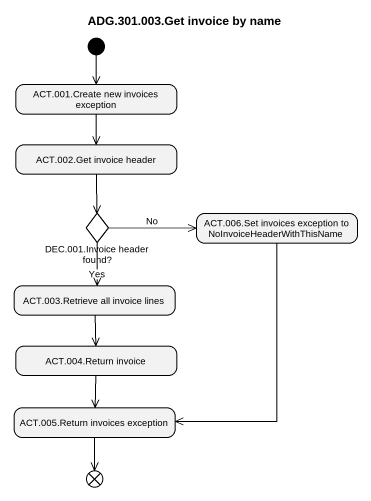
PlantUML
@startuml
title ADG.301.003.Get invoice by name
hide empty description
state "ACT.001.Create new invoices exception" as ACT_001_Create_new_invoices
state "ACT.002.Get invoice header" as ACT_002_Get_invoice_header
state "DEC.001.Invoice header found?" as DEC_001_Invoice_header_found <<choice>>
state "ACT.006.Set invoices exception to NoInvoiceHeaderWithThisName" as ACT_006_Set_invoices
state "ACT.003.Retrieve all invoice lines" as ACT_003_Retrieve_all
state "ACT.004.Return invoice" as ACT_004_Return_invoice
state "ACT.005.Return invoices exception" as ACT_005_Return_invoices
state flowfinal1 <<end>>
[*] --> ACT_001_Create_new_invoices
ACT_001_Create_new_invoices --> ACT_002_Get_invoice_header
ACT_002_Get_invoice_header --> DEC_001_Invoice_header_found
DEC_001_Invoice_header_found -right-> ACT_006_Set_invoices : No
DEC_001_Invoice_header_found --> ACT_003_Retrieve_all : Yes
ACT_006_Set_invoices --> ACT_005_Return_invoices
ACT_003_Retrieve_all --> ACT_004_Return_invoice
ACT_004_Return_invoice --> ACT_005_Return_invoices
ACT_005_Return_invoices --> flowfinal1
@enduml
